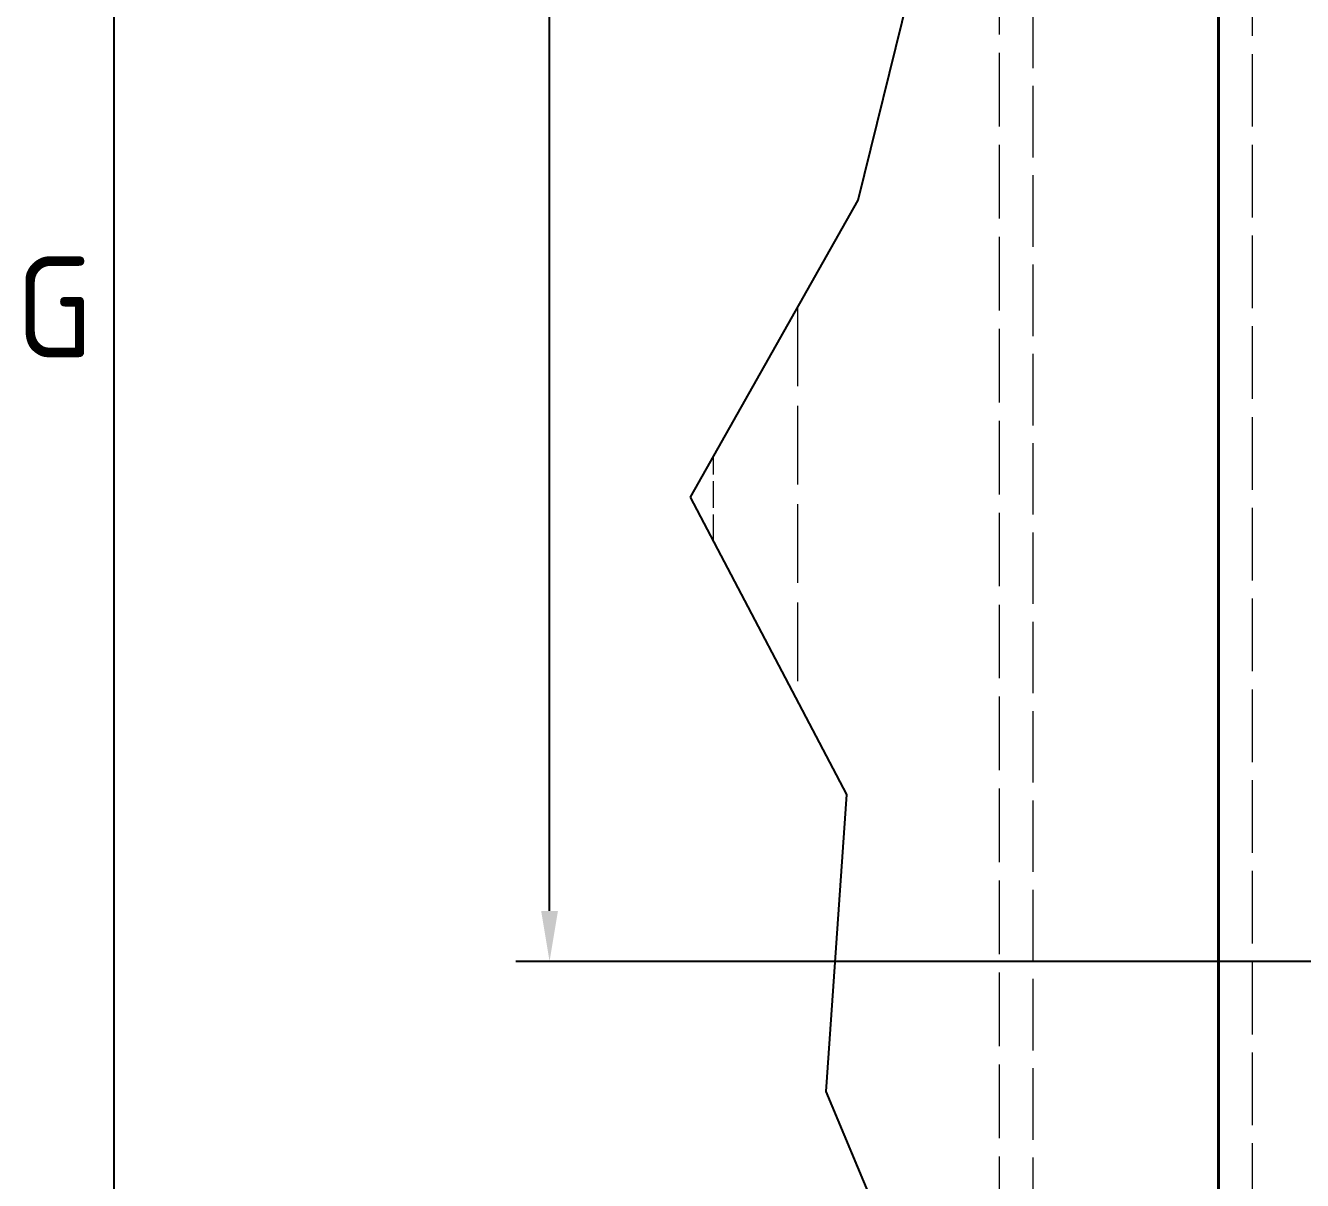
# Model space of a CAD drawing. Header units: millimetres. Extents: x 0 to 2523, y 0 to 1782.
# Drawn here: x 52.1 to 165.9, y 1369.9 to 1472.9 of the extents above; entities that cross this region are included whole.
import ezdxf

# ---------------------------------------------------------------- set-up
doc = ezdxf.new("R2010")
doc.units = ezdxf.units.MM
doc.header["$LTSCALE"] = 3
doc.linetypes.add('DASHED', pattern=[0.2067, 0.1654, -0.0413])
doc.layers.get('0').update_dxf_attribs({"color": 3, "lineweight": 25})
for name, color, linetype, lineweight in [('가려진 것(ISO)', 2, 'DASHED', 18), ('가시적인 것(ISO)', 3, 'Continuous', 40), ('경계(ISO)', 7, 'Continuous', 25), ('끊기 선(JIS)', 7, 'Continuous', 25), ('치수(ISO)', 2, 'Continuous', 25)]:
    doc.layers.add(name, color=color, linetype=linetype, lineweight=lineweight)
doc.styles.add('문자 텍스트_PSTEK_POSCO', font='isocp.shx')
doc.styles.add('치수 텍스트_PSTEK_POSCO', font='isocp.shx')
doc.dimstyles.new('치수_PSTEK_POSCO', dxfattribs={"dimscale": 3, "dimtxt": 2.5, "dimasz": 1.5, "dimexe": 1, "dimexo": 1.5, "dimgap": 1, "dimtad": 1, "dimrnd": 1e-08, "dimdsep": 46, "dimtxsty": '치수 텍스트_PSTEK_POSCO', "dimcen": 0.09, "dimdle": 10, "dimclrd": 7, "dimclre": 7, "dimclrt": 2, "dimadec": 1, "dimazin": 2, "dimtfac": 1, "dimtmove": 0, "dimatfit": 3, "dimfxl": 0, "dimtolj": 1, "dimlwd": -1, "dimlwe": -1, "dimarcsym": 0})

# ---------------------------------------------------------------- blocks, each defined once
blk = doc.blocks.new('경계 Default Border')
at = {"layer": '경계(ISO)', "flags": 128}
blk.add_lwpolyline([(20, 20), (20, 574)], dxfattribs=at)
at = {"layer": '경계(ISO)', "color": 2, "insert": (17.078, 481.096), "char_height": 3, "attachment_point": 7, "style": '문자 텍스트_PSTEK_POSCO'}
blk.add_mtext('G', dxfattribs=at)
blk = doc.blocks.new('*D88')
at = {"layer": 'Defpoints', "color": 0}
for p in [(98.81, 1615.96), (201.92, 1615.96), (201.92, 1389.46)]:
    blk.add_point(p, dxfattribs=at)
at = {"layer": '치수(ISO)', "color": 7}
for p, q in [((197.42, 1615.96), (95.81, 1615.96)), ((98.81, 1393.96), (98.81, 1611.46)), ((197.42, 1389.46), (95.81, 1389.46))]:
    blk.add_line(p, q, dxfattribs=at)
for points in [[(98.06, 1611.46), (99.56, 1611.46), (98.81, 1615.96)], [(98.06, 1393.96), (99.56, 1393.96), (98.81, 1389.46)]]:
    blk.add_solid(points, dxfattribs=at)
at = {"layer": '치수(ISO)', "color": 2, "insert": (92.06, 1497.46), "char_height": 7.5, "attachment_point": 4, "rotation": 90, "style": '치수 텍스트_PSTEK_POSCO'}
blk.add_mtext('\\A1;151', dxfattribs=at)

msp = doc.modelspace()

# ---------------------------------------------------------------- linework, layer by layer
at = {"layer": '가려진 것(ISO)', "ltscale": 13.049678}
msp.add_line((161.4194, 1656.465), (161.4194, 1348.965), dxfattribs=at)
at = {"layer": '가려진 것(ISO)', "ltscale": 12.83793}
msp.add_line((141.9194, 1333.7536), (141.9194, 1556.656), dxfattribs=at)
at = {"layer": '가려진 것(ISO)', "ltscale": 13.219095}
msp.add_line((138.9194, 1340.9216), (138.9194, 1554.0478), dxfattribs=at)
at = {"layer": '가려진 것(ISO)', "ltscale": 14.149758}
msp.add_line((120.9194, 1447.7693), (120.9194, 1412.6723), dxfattribs=at)
at = {"layer": '가려진 것(ISO)', "ltscale": 4.783101}
msp.add_line((113.4194, 1426.9361), (113.4194, 1434.4699), dxfattribs=at)
at = {"layer": '가시적인 것(ISO)'}
msp.add_line((158.4194, 1659.465), (158.4194, 1345.965), dxfattribs=at)
at = {"layer": '끊기 선(JIS)'}
for p, q in [((126.3102, 1457.3285), (132.8715, 1483.8221)), ((111.3695, 1430.8349), (126.3102, 1457.3285)), ((125.2999, 1404.3412), (111.3695, 1430.8349)), ((123.4649, 1377.8476), (125.2999, 1404.3412)), ((156.6122, 1298.6476), (123.4649, 1377.8476))]:
    msp.add_line(p, q, dxfattribs=at)

# ---------------------------------------------------------------- block references
at = {"xscale": 3, "yscale": 3, "zscale": 3}
msp.add_blockref('경계 Default Border', (0, 0), dxfattribs=at)

# ---------------------------------------------------------------- dimensions: what is measured, and where the dimension line sits
at = {"layer": '치수(ISO)', "color": 7}
dim = msp.add_linear_dim(base=(98.8073, 1615.965), p1=(201.9194, 1389.465), p2=(201.9194, 1615.965), angle=90, dimstyle='치수_PSTEK_POSCO', override={"dimdec": 2, "dimlfac": 0.666667, "dimtp": 0, "dimtm": 0, "dimtdec": 2, "dimtofl": 0, "dimatfit": 1}, dxfattribs=at)
dim.commit()
dim.dimension.update_dxf_attribs({"geometry": '*D88', "text_midpoint": (98.8073, 1502.715), "dimtype": 160})

doc.saveas('drawing.dxf')
